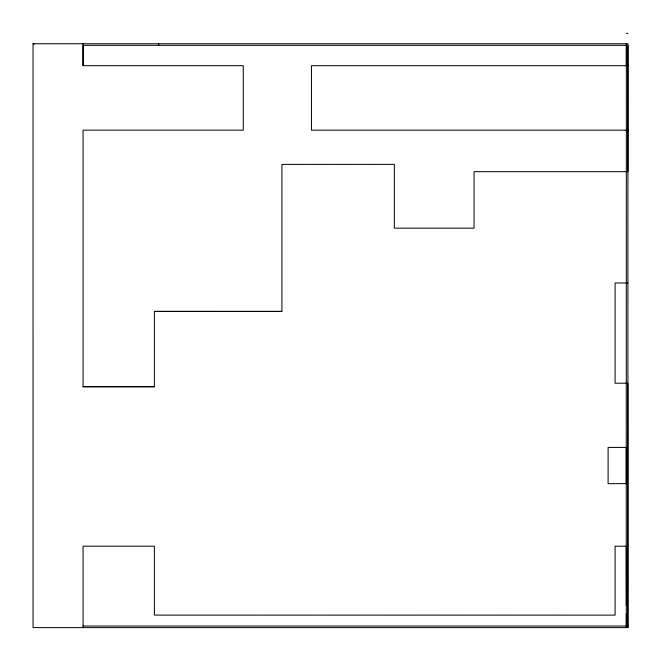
<?xml version="1.0" encoding="UTF-8"?>
<svg xmlns="http://www.w3.org/2000/svg" width="661" height="661" viewBox="0 0 661 661"><rect width="100%" height="100%" fill="white"/><g stroke="black" fill="none" stroke-linecap="round" stroke-linejoin="round"><path stroke-width="0.99" d="M83.063 627.611L83.063 546.176L154.377 546.176L154.377 615.094L615.094 615.127L615.094 546.217L626.264 546.217L626.306 627.611L33.058 627.611L33.05 43.75L627.925 43.75L627.9 627.611L626.306 627.611M83.063 65.679L83.063 45.345L627.925 45.345L627.942 171.67L474.069 171.67L474.069 228.161L394.344 228.161L394.353 164.374L281.925 164.391L281.925 311.405L154.385 311.397L154.377 386.735L83.063 386.735L83.063 130.151L243.265 130.151L243.265 65.679L83.063 65.695L83.063 43.75M158.714 45.345L158.714 43.75M626.347 130.167L626.347 130.903L627.942 130.903M626.298 383.206L626.355 45.345M626.331 43.75L626.347 65.695M627.9 627.611L627.834 383.206L615.094 383.206L615.094 282.974L627.884 282.974M626.355 33.389L627.95 33.389M33.05 43.75L34.636 43.75M626.347 64.877L627.942 64.877M627.942 65.695L311.447 65.695L311.447 130.167L627.942 130.167M154.377 311.405L281.925 311.405M83.063 386.726L154.385 386.726M627.834 447.406L608.103 447.406L608.103 483.654L627.834 483.654M627.834 546.217L626.24 546.217L626.24 383.206M83.063 626.017L627.9 626.017M626.264 546.217L626.289 605.559M626.298 613.739L626.306 626.017M626.264 447.406L626.264 483.654"/></g></svg>
